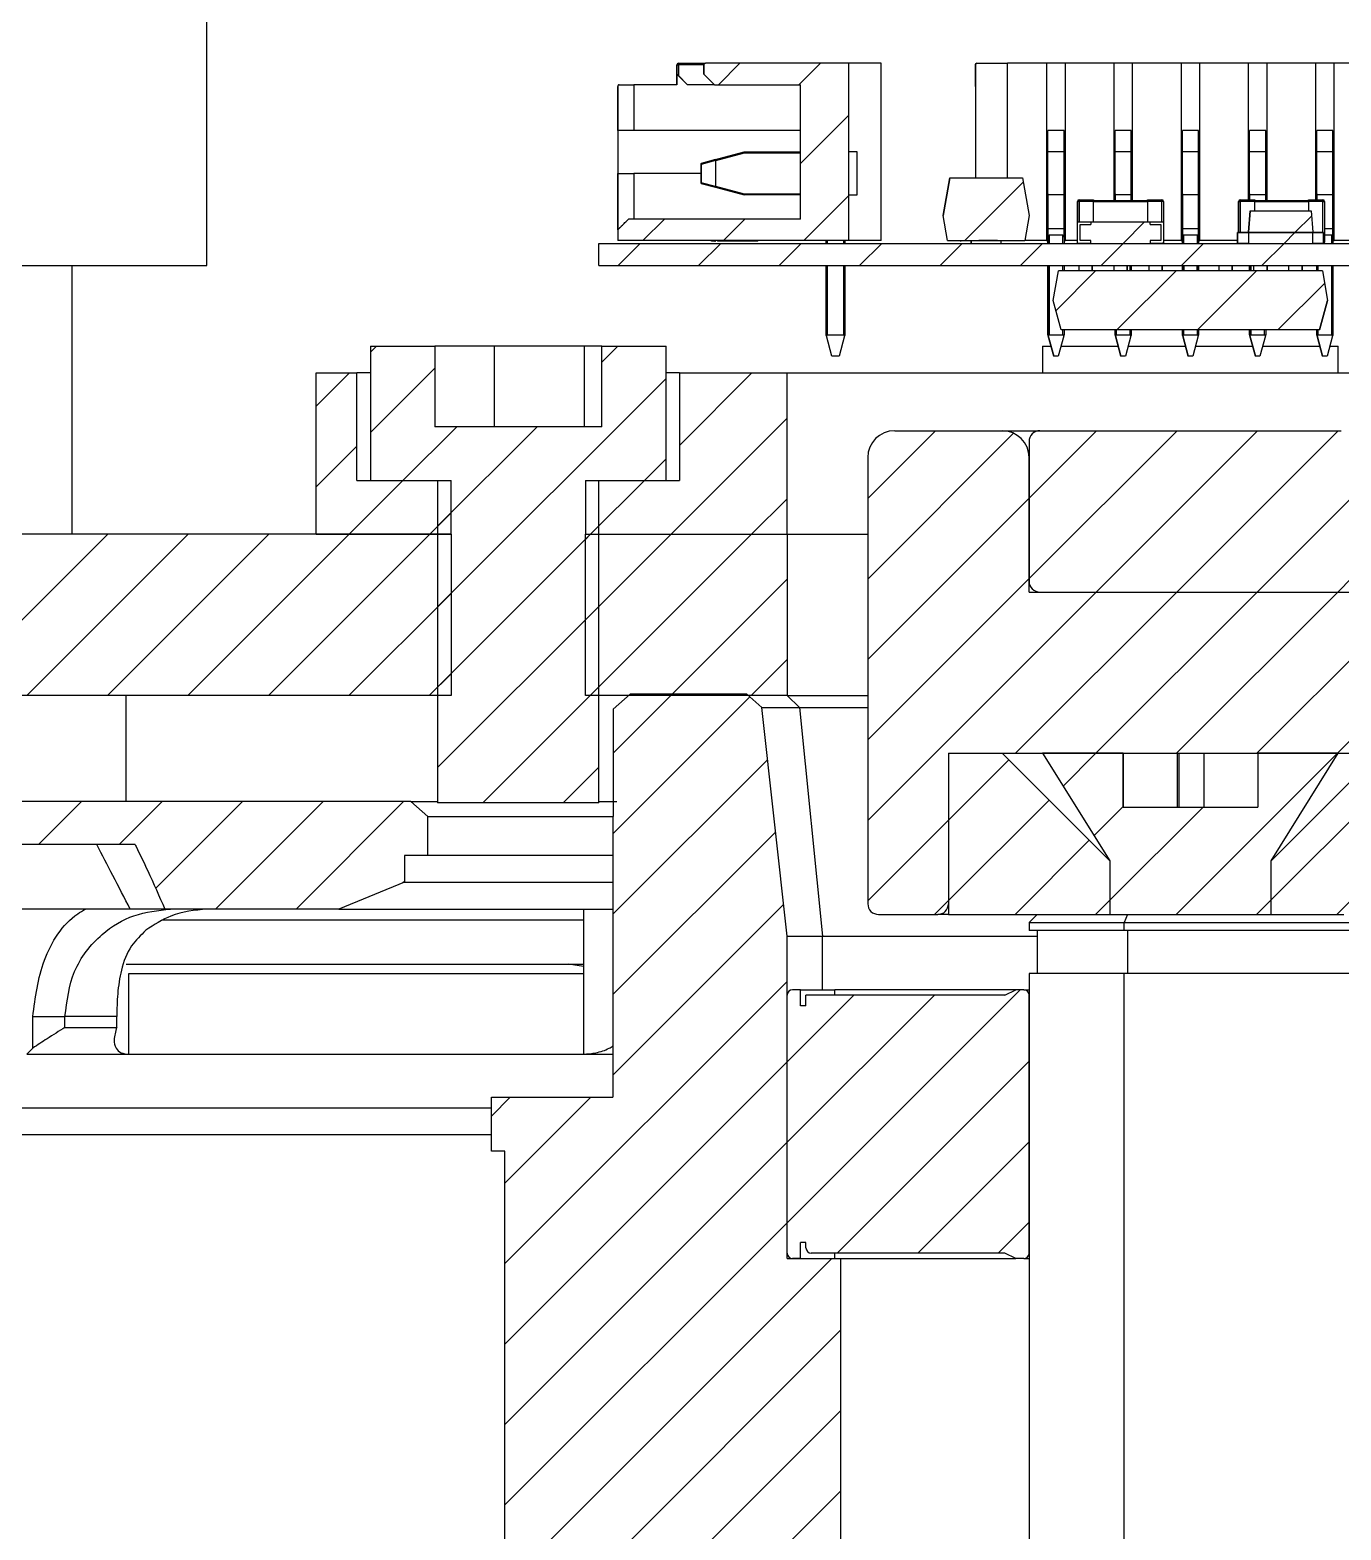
# Model space of a CAD drawing. Header units: millimetres. Extents: x 0 to 1189, y 0 to 841.
# Drawn here: x 407 to 480.1, y 611.1 to 694.8 of the extents above; entities that cross this region are included whole.
import ezdxf

# ---------------------------------------------------------------- set-up
doc = ezdxf.new("R2010")
doc.units = ezdxf.units.MM

# ---------------------------------------------------------------- blocks, each defined once
blk = doc.blocks.new('SW_HATCH_0')
at = {"color": 0, "linetype": 'Continuous', "lineweight": 18}
for p, q in [((-68.383, 537.784), (-69.583, 536.584)), ((-63.893, 537.784), (-65.093, 536.584)), ((-62.298, 534.89), (-64.998, 532.19)), ((-52.574, 531.142), (-55.832, 527.884)), ((-62.298, 530.399), (-64.812, 527.884)), ((-36.496, 529.26), (-37.407, 528.349)), ((-72.593, 529.084), (-73.793, 527.884)), ((-68.103, 529.084), (-69.303, 527.884)), ((-45.802, 528.934), (-47.002, 527.734)), ((-37.422, 528.334), (-38.022, 527.734)), ((-73.943, 527.734), (-75.177, 526.5)), ((-69.453, 527.734), (-70.687, 526.5)), ((-64.962, 527.734), (-66.197, 526.5)), ((-60.472, 527.734), (-61.707, 526.5)), ((-55.982, 527.734), (-57.217, 526.5)), ((-51.492, 527.734), (-52.727, 526.5)), ((-47.002, 527.734), (-48.236, 526.5)), ((-42.512, 527.734), (-43.746, 526.5)), ((-38.022, 527.734), (-39.256, 526.5)), ((-48.536, 526.2), (-50.747, 523.989)), ((-44.046, 526.2), (-47.346, 522.9)), ((-39.556, 526.2), (-42.856, 522.9)), ((-35.765, 525.501), (-38.366, 522.9)), ((-88.657, 522), (-88.997, 521.66)), ((-75.187, 522), (-76.089, 521.098)), ((-85.406, 520.761), (-88.997, 517.17)), ((-90.157, 520.5), (-92.02, 518.638)), ((-72.497, 520.199), (-85.247, 507.449)), ((-67.707, 520.5), (-71.747, 516.459)), ((-84.177, 517.5), (-87.177, 514.5)), ((-79.687, 517.5), (-85.247, 511.94)), ((-65.747, 517.969), (-72.217, 511.5)), ((-57.463, 517.273), (-61.247, 513.489)), ((-53.114, 517.133), (-61.247, 508.999)), ((-48.483, 517.273), (-52.247, 513.509)), ((-43.993, 517.273), (-52.247, 509.019)), ((-39.503, 517.273), (-48.503, 508.273)), ((-35.012, 517.273), (-44.012, 508.273)), ((-89.747, 516.42), (-92.02, 514.148)), ((-72.497, 515.709), (-73.707, 514.5)), ((-87.177, 514.5), (-90.177, 511.5)), ((-73.707, 514.5), (-76.707, 511.5)), ((-65.747, 513.479), (-67.727, 511.5)), ((-52.247, 513.509), (-61.247, 504.509)), ((-25.247, 513.568), (-39.542, 499.273)), ((-34.247, 513.548), (-39.522, 508.273)), ((-84.497, 512.69), (-85.687, 511.5)), ((-76.247, 511.959), (-85.247, 502.959)), ((-103.648, 511.5), (-112.648, 502.5)), ((-99.157, 511.5), (-108.157, 502.5)), ((-94.667, 511.5), (-103.667, 502.5)), ((-90.177, 511.5), (-99.177, 502.5)), ((-85.687, 511.5), (-94.687, 502.5)), ((-76.707, 511.5), (-76.997, 511.209)), ((-72.217, 511.5), (-76.997, 506.719)), ((-67.727, 511.5), (-76.727, 502.5)), ((-25.247, 509.078), (-35.052, 499.273)), ((-34.247, 509.058), (-35.032, 508.273)), ((-84.497, 508.199), (-90.197, 502.5)), ((-65.747, 508.989), (-72.236, 502.5)), ((-52.247, 509.019), (-61.247, 500.019)), ((-48.503, 508.273), (-61.247, 495.528)), ((-44.012, 508.273), (-53.012, 499.273)), ((-39.522, 508.273), (-48.522, 499.273)), ((-35.032, 508.273), (-44.032, 499.273)), ((-76.247, 507.469), (-85.247, 498.469)), ((-65.747, 504.499), (-67.746, 502.5)), ((-84.497, 503.709), (-85.707, 502.5)), ((-76.247, 502.979), (-82.727, 496.5)), ((-67.826, 502.42), (-75.462, 494.784)), ((-72.163, 502.573), (-75.458, 499.279)), ((-48.522, 499.273), (-50.353, 497.442)), ((-35.052, 499.273), (-44.052, 490.273)), ((-30.562, 499.273), (-38.747, 491.088)), ((-76.247, 498.489), (-78.236, 496.5)), ((-66.841, 498.915), (-75.462, 490.294)), ((-53.38, 498.906), (-56.747, 495.538)), ((-105.104, 496.573), (-107.504, 494.173)), ((-100.614, 496.573), (-103.014, 494.173)), ((-96.124, 496.573), (-100.974, 491.723)), ((-91.633, 496.573), (-97.633, 490.573)), ((-87.143, 496.573), (-93.143, 490.573)), ((-51.135, 496.661), (-56.747, 491.048)), ((-46.999, 496.306), (-48.626, 494.679)), ((-42.542, 496.273), (-47.747, 491.068)), ((-66.392, 494.874), (-75.462, 485.804)), ((-56.747, 495.538), (-61.247, 491.038)), ((-29.747, 495.598), (-35.072, 490.273)), ((-48.89, 494.416), (-53.032, 490.273)), ((-87.094, 492.132), (-87.194, 492.032)), ((-65.943, 490.833), (-75.462, 481.313)), ((-56.747, 491.048), (-57.522, 490.273)), ((-47.747, 491.068), (-48.542, 490.273)), ((-38.747, 491.088), (-39.562, 490.273)), ((-65.747, 486.538), (-81.497, 470.788)), ((-52.742, 486.073), (-65.747, 473.068)), ((-57.532, 485.773), (-65.747, 477.558)), ((-62.022, 485.773), (-65.747, 482.048)), ((-65.747, 482.048), (-81.497, 466.298)), ((-52.247, 482.078), (-62.952, 471.373)), ((-81.193, 480.073), (-82.247, 479.019)), ((-76.703, 480.073), (-81.497, 475.278)), ((-65.747, 477.558), (-81.497, 461.808)), ((-52.247, 477.588), (-58.462, 471.373)), ((-65.747, 473.068), (-81.497, 457.318)), ((-52.247, 473.098), (-53.972, 471.373)), ((-63.252, 471.073), (-81.497, 452.828)), ((-62.747, 467.088), (-81.497, 448.338)), ((-62.747, 462.598), (-81.497, 443.848)), ((-62.747, 458.107), (-81.497, 439.357))]:
    blk.add_line(p, q, dxfattribs=at)

msp = doc.modelspace()

# ---------------------------------------------------------------- linework, layer by layer
at = {"color": 7, "linetype": 'Continuous', "lineweight": 25}
for p, q in [((416.846, 681.667), (416.846, 696.667)), ((443.071, 692.861), (443.161, 692.861)), ((443.071, 692.351), (443.071, 692.861)), ((443.071, 692.861), (443.071, 692.861)), ((443.071, 692.861), (443.071, 691.751)), ((443.161, 692.861), (443.161, 692.951)), ((443.161, 692.951), (444.661, 692.951)), ((443.161, 692.951), (443.161, 692.951)), ((443.161, 692.861), (443.161, 692.261)), ((444.571, 692.861), (443.161, 692.861)), ((444.571, 692.351), (444.571, 692.861)), ((444.571, 692.861), (444.571, 692.861)), ((444.571, 692.861), (444.571, 692.351)), ((452.671, 692.951), (444.661, 692.951)), ((452.671, 683.051), (452.671, 692.951)), ((454.471, 692.951), (452.671, 692.951)), ((454.471, 683.051), (454.471, 692.951)), ((459.721, 692.861), (459.721, 686.561)), ((459.721, 692.861), (459.721, 692.861)), ((459.721, 691.661), (459.721, 692.861)), ((459.811, 692.951), (461.521, 692.951)), ((461.521, 686.561), (461.521, 692.951)), ((463.696, 692.951), (461.521, 692.951)), ((463.696, 692.951), (463.696, 683.051)), ((464.746, 692.951), (463.696, 692.951)), ((464.746, 683.051), (464.746, 692.951)), ((467.446, 692.951), (464.746, 692.951)), ((464.746, 683.051), (464.746, 692.951)), ((464.746, 692.951), (464.746, 692.951)), ((467.446, 692.951), (467.446, 685.301)), ((468.496, 692.951), (467.446, 692.951)), ((468.496, 685.301), (468.496, 692.951)), ((471.196, 692.951), (468.496, 692.951)), ((468.496, 685.301), (468.496, 692.951)), ((468.496, 692.951), (468.496, 692.951)), ((471.196, 692.951), (471.196, 683.051)), ((472.246, 692.951), (471.196, 692.951)), ((472.246, 683.051), (472.246, 692.951)), ((474.946, 692.951), (472.246, 692.951)), ((472.246, 683.051), (472.246, 692.951)), ((472.246, 692.951), (472.246, 692.951)), ((474.946, 692.951), (474.946, 685.331)), ((475.996, 692.951), (474.946, 692.951)), ((475.996, 685.301), (475.996, 692.951)), ((475.996, 685.301), (475.996, 692.951)), ((475.996, 692.951), (475.996, 692.951)), ((478.696, 692.951), (475.996, 692.951)), ((478.696, 692.951), (478.696, 685.331)), ((479.746, 692.951), (478.696, 692.951)), ((479.746, 683.051), (479.746, 692.951)), ((479.746, 683.051), (479.746, 692.951)), ((479.746, 692.951), (479.746, 692.951)), ((481.921, 692.951), (479.746, 692.951)), ((439.771, 689.201), (439.771, 691.661)), ((439.771, 691.661), (439.771, 683.651)), ((439.771, 691.661), (439.771, 691.661)), ((439.861, 691.751), (440.671, 691.751)), ((440.671, 691.751), (440.671, 689.201)), ((443.071, 691.751), (440.671, 691.751)), ((443.671, 691.751), (443.071, 692.351)), ((443.071, 692.351), (443.071, 692.351)), ((443.071, 691.751), (443.071, 692.351)), ((443.071, 691.751), (443.071, 691.751)), ((443.161, 692.261), (443.671, 691.751)), ((443.671, 691.751), (443.671, 691.751)), ((445.171, 691.751), (443.671, 691.751)), ((445.171, 691.751), (444.571, 692.351)), ((445.171, 691.751), (444.571, 692.351)), ((444.571, 692.351), (444.571, 692.351)), ((445.171, 691.751), (449.971, 691.751)), ((445.171, 691.751), (445.171, 691.751)), ((449.971, 684.251), (449.971, 691.751)), ((449.971, 689.201), (449.971, 691.751)), ((449.971, 691.751), (449.971, 691.751)), ((459.721, 691.661), (459.721, 686.561)), ((459.721, 691.661), (459.721, 691.661)), ((439.771, 689.201), (439.771, 686.801)), ((440.671, 689.201), (439.771, 689.201)), ((449.971, 689.201), (440.671, 689.201)), ((449.971, 688.001), (449.971, 689.201)), ((449.971, 689.201), (449.971, 689.201)), ((463.771, 689.201), (463.771, 689.201)), ((463.771, 688.001), (463.771, 689.201)), ((464.671, 689.201), (463.771, 689.201)), ((464.671, 688.001), (464.671, 689.201)), ((467.521, 689.201), (467.521, 689.201)), ((467.521, 688.001), (467.521, 689.201)), ((468.421, 689.201), (467.521, 689.201)), ((468.421, 688.001), (468.421, 689.201)), ((471.271, 689.201), (471.271, 689.201)), ((471.271, 688.001), (471.271, 689.201)), ((472.171, 689.201), (471.271, 689.201)), ((472.171, 688.001), (472.171, 689.201)), ((475.021, 689.201), (475.021, 689.201)), ((475.021, 688.001), (475.021, 689.201)), ((475.921, 689.201), (475.021, 689.201)), ((475.921, 688.001), (475.921, 689.201)), ((478.771, 689.201), (478.771, 689.201)), ((478.771, 688.001), (478.771, 689.201)), ((479.671, 689.201), (478.771, 689.201)), ((479.671, 688.001), (479.671, 689.201)), ((444.421, 687.358), (445.223, 687.573)), ((445.223, 687.573), (444.421, 687.358)), ((445.23, 687.517), (444.421, 687.3)), ((445.223, 687.573), (446.821, 688.001)), ((446.829, 687.941), (445.231, 687.513)), ((445.231, 687.513), (445.231, 686.089)), ((446.821, 688.001), (449.971, 688.001)), ((446.821, 688.001), (446.821, 688.001)), ((449.971, 687.941), (446.829, 687.941)), ((453.121, 688.001), (452.671, 688.001)), ((453.121, 685.601), (453.121, 688.001)), ((463.771, 685.601), (463.771, 688.001)), ((464.671, 688.001), (463.771, 688.001)), ((464.671, 685.601), (464.671, 688.001)), ((467.521, 685.601), (467.521, 688.001)), ((468.421, 688.001), (467.521, 688.001)), ((468.421, 685.601), (468.421, 688.001)), ((471.271, 685.601), (471.271, 688.001)), ((472.171, 688.001), (471.271, 688.001)), ((472.171, 685.601), (472.171, 688.001)), ((475.021, 685.601), (475.021, 688.001)), ((475.921, 688.001), (475.021, 688.001)), ((475.921, 685.601), (475.921, 688.001)), ((478.771, 685.601), (478.771, 688.001)), ((479.671, 688.001), (478.771, 688.001)), ((479.671, 685.601), (479.671, 688.001)), ((439.771, 683.651), (439.771, 686.801)), ((439.771, 686.801), (440.671, 686.801)), ((440.671, 686.801), (440.671, 684.251)), ((444.421, 686.801), (440.671, 686.801)), ((444.421, 687.358), (444.421, 687.358)), ((444.421, 686.302), (444.421, 687.3)), ((444.421, 687.3), (444.421, 686.302)), ((457.921, 684.455), (458.292, 686.561)), ((458.292, 686.561), (457.921, 684.455)), ((458.292, 686.561), (462.349, 686.561)), ((458.292, 686.561), (458.292, 686.561)), ((458.292, 686.561), (458.292, 686.561)), ((462.349, 686.561), (462.721, 684.455)), ((444.421, 686.302), (445.23, 686.085)), ((445.223, 686.029), (444.421, 686.244)), ((444.421, 686.244), (445.223, 686.029)), ((444.421, 686.244), (444.421, 686.244)), ((446.821, 685.601), (445.223, 686.029)), ((445.223, 686.029), (446.821, 685.601)), ((445.231, 686.089), (446.829, 685.661)), ((449.971, 685.601), (446.821, 685.601)), ((446.821, 685.601), (446.821, 685.601)), ((446.829, 685.661), (449.971, 685.661)), ((449.971, 684.251), (449.971, 685.601)), ((452.671, 685.601), (453.121, 685.601)), ((463.771, 685.661), (463.771, 682.901)), ((464.671, 685.601), (463.771, 685.601)), ((463.771, 683.711), (463.771, 685.601)), ((464.671, 683.711), (464.671, 685.601)), ((465.421, 684.101), (465.421, 685.241)), ((465.511, 685.241), (465.421, 685.241)), ((465.421, 685.241), (465.421, 685.241)), ((465.421, 685.241), (465.421, 684.101)), ((465.511, 685.241), (465.511, 685.331)), ((465.511, 685.331), (466.321, 685.331)), ((465.511, 685.331), (465.511, 685.331)), ((466.321, 685.241), (465.511, 685.241)), ((465.511, 685.241), (465.511, 684.101)), ((466.321, 685.331), (466.321, 685.241)), ((466.321, 685.301), (469.321, 685.301)), ((466.321, 685.242), (466.321, 685.301)), ((466.321, 685.301), (466.321, 685.301)), ((466.321, 684.101), (466.321, 685.241)), ((469.321, 685.211), (466.321, 685.211)), ((467.521, 685.661), (467.521, 685.301)), ((467.521, 685.301), (467.521, 685.601)), ((468.421, 685.601), (467.521, 685.601)), ((468.421, 685.301), (468.421, 685.601)), ((469.321, 685.331), (470.131, 685.331)), ((469.321, 685.241), (469.321, 685.331)), ((469.321, 685.331), (469.321, 685.301)), ((469.321, 685.331), (469.321, 685.331)), ((470.131, 685.241), (469.321, 685.241)), ((469.321, 685.241), (469.321, 684.101)), ((470.131, 685.331), (470.131, 685.241)), ((470.221, 685.241), (470.131, 685.241)), ((470.131, 684.101), (470.131, 685.241)), ((470.221, 685.241), (470.221, 682.961)), ((471.271, 685.661), (471.271, 682.901)), ((472.171, 685.601), (471.271, 685.601)), ((471.271, 683.711), (471.271, 685.601)), ((472.171, 683.711), (472.171, 685.601)), ((474.404, 685.241), (474.494, 685.241)), ((474.404, 683.504), (474.404, 685.241)), ((474.404, 685.241), (474.404, 683.504)), ((474.404, 685.241), (474.404, 685.241)), ((474.494, 685.241), (474.494, 685.331)), ((474.494, 685.331), (475.304, 685.331)), ((474.494, 685.331), (474.494, 685.331)), ((475.304, 685.241), (474.494, 685.241)), ((474.494, 685.241), (474.494, 683.504)), ((475.021, 685.661), (475.021, 685.331)), ((475.021, 685.331), (475.021, 685.601)), ((475.921, 685.601), (475.021, 685.601)), ((475.304, 685.331), (475.304, 685.241)), ((475.304, 685.301), (478.304, 685.301)), ((475.304, 685.241), (475.304, 685.301)), ((475.304, 685.301), (475.304, 685.301)), ((475.304, 684.716), (475.304, 685.241)), ((478.304, 685.211), (475.304, 685.211)), ((475.921, 685.301), (475.921, 685.601)), ((478.304, 685.331), (479.114, 685.331)), ((478.304, 685.241), (478.304, 685.331)), ((478.304, 685.331), (478.304, 685.301)), ((478.304, 685.331), (478.304, 685.331)), ((479.114, 685.241), (478.304, 685.241)), ((478.304, 685.241), (478.304, 684.716)), ((478.771, 685.661), (478.771, 685.331)), ((479.671, 685.601), (478.771, 685.601)), ((478.771, 685.331), (478.771, 685.601)), ((479.114, 685.331), (479.114, 685.241)), ((479.114, 685.241), (479.204, 685.241)), ((479.114, 683.507), (479.114, 685.241)), ((479.204, 685.241), (479.204, 682.961)), ((479.671, 683.711), (479.671, 685.601)), ((440.371, 684.251), (439.771, 683.651)), ((449.971, 684.251), (440.371, 684.251)), ((440.371, 684.251), (440.371, 684.251)), ((449.971, 684.251), (449.971, 684.251)), ((458.168, 683.051), (457.921, 684.455)), ((458.168, 683.051), (457.921, 684.455)), ((457.921, 684.455), (457.921, 684.455)), ((462.721, 684.455), (462.473, 683.051)), ((465.42, 682.901), (465.42, 684.101)), ((465.42, 684.101), (466.17, 684.101)), ((466.17, 684.101), (466.17, 683.951)), ((466.17, 684.101), (469.47, 684.101)), ((469.47, 683.951), (469.47, 684.101)), ((469.47, 684.101), (470.22, 684.101)), ((470.22, 684.101), (470.22, 682.901)), ((474.952, 683.516), (475.057, 684.716)), ((475.057, 684.716), (474.952, 683.516)), ((475.057, 684.716), (478.447, 684.716)), ((478.447, 684.716), (478.552, 683.516)), ((439.771, 683.651), (439.771, 683.051)), ((439.771, 683.651), (439.771, 683.651)), ((439.771, 683.651), (439.771, 683.051)), ((463.771, 683.255), (463.771, 683.711)), ((464.671, 683.711), (463.771, 683.711)), ((463.771, 682.901), (463.771, 683.255)), ((464.611, 683.351), (463.831, 683.351)), ((463.831, 683.351), (463.831, 682.901)), ((464.611, 682.901), (464.611, 683.351)), ((464.671, 683.255), (464.671, 683.711)), ((464.671, 683.255), (464.671, 682.901)), ((465.57, 683.951), (466.17, 683.951)), ((465.57, 683.051), (465.57, 683.951)), ((469.47, 683.951), (470.07, 683.951)), ((470.07, 683.951), (470.07, 683.051)), ((471.271, 683.255), (471.271, 683.711)), ((472.171, 683.711), (471.271, 683.711)), ((471.271, 682.901), (471.271, 683.255)), ((472.111, 683.351), (471.331, 683.351)), ((471.331, 683.351), (471.331, 682.901)), ((472.111, 682.901), (472.111, 683.351)), ((472.171, 683.255), (472.171, 683.711)), ((472.171, 683.255), (472.171, 682.901)), ((474.352, 683.501), (474.352, 682.901)), ((474.352, 683.501), (479.152, 683.501)), ((474.355, 682.898), (474.355, 683.504)), ((474.955, 683.504), (474.355, 683.504)), ((474.355, 683.504), (474.355, 683.501)), ((474.952, 683.516), (478.552, 683.516)), ((474.952, 683.516), (474.952, 683.516)), ((474.955, 683.504), (474.955, 682.898)), ((475.304, 683.501), (475.304, 683.516)), ((478.211, 683.507), (478.211, 683.504)), ((478.211, 683.507), (479.149, 683.507)), ((478.211, 683.504), (479.149, 683.504)), ((478.304, 683.516), (478.304, 683.507)), ((478.304, 683.504), (478.304, 683.501)), ((478.549, 682.898), (478.549, 683.504)), ((479.149, 683.504), (478.549, 683.504)), ((478.549, 683.504), (478.549, 683.501)), ((479.149, 683.504), (479.149, 683.507)), ((479.149, 683.504), (479.149, 682.898)), ((479.152, 682.901), (479.152, 683.501)), ((479.671, 683.711), (479.204, 683.711)), ((479.611, 683.351), (479.204, 683.351)), ((479.611, 682.901), (479.611, 683.351)), ((479.671, 683.255), (479.671, 683.711)), ((479.671, 683.255), (479.671, 682.901)), ((438.721, 681.667), (438.721, 682.901)), ((438.721, 682.901), (504.721, 682.901)), ((452.671, 683.051), (439.771, 683.051)), ((439.771, 683.051), (439.771, 683.051)), ((445, 683.044), (445, 683.029)), ((445.004, 683.029), (445.004, 683.044)), ((445.175, 683.029), (445.175, 683.044)), ((445.182, 683.044), (445.227, 683.044)), ((445.182, 683.029), (445.227, 683.029)), ((445.227, 683.029), (445.227, 683.044)), ((445.346, 683.044), (445.346, 683.029)), ((446.471, 683.044), (445.346, 683.044)), ((446.471, 683.029), (445.346, 683.029)), ((446.471, 683.029), (446.471, 683.044)), ((447.596, 683.044), (446.471, 683.044)), ((447.596, 683.029), (446.471, 683.029)), ((447.596, 683.029), (447.596, 683.044)), ((451.396, 682.901), (451.396, 683.051)), ((451.396, 683.051), (451.396, 682.901)), ((451.456, 683.051), (451.456, 682.901)), ((452.386, 682.901), (452.386, 683.051)), ((452.446, 683.051), (452.446, 682.901)), ((454.471, 683.051), (452.671, 683.051)), ((458.168, 683.051), (462.473, 683.051)), ((458.168, 683.051), (458.168, 683.051)), ((458.664, 683.051), (458.664, 683.033)), ((458.668, 683.051), (458.668, 683.033)), ((458.875, 683.033), (458.875, 683.051)), ((458.883, 683.033), (458.936, 683.033)), ((458.936, 683.051), (458.936, 683.033)), ((459.08, 683.051), (459.08, 683.033)), ((459.911, 683.033), (459.08, 683.033)), ((459.496, 682.901), (459.496, 683.033)), ((459.911, 683.033), (459.911, 683.051)), ((460.949, 683.051), (459.911, 683.051)), ((460.949, 683.033), (459.911, 683.033)), ((460.949, 683.051), (460.949, 683.033)), ((461.78, 683.033), (460.949, 683.033)), ((461.78, 683.033), (461.78, 683.051)), ((463.696, 683.051), (462.473, 683.051)), ((463.696, 683.051), (463.771, 683.051)), ((464.671, 683.051), (464.746, 683.051)), ((465.42, 683.051), (464.746, 683.051)), ((464.746, 683.051), (464.746, 683.051)), ((466.17, 682.901), (465.42, 682.901)), ((466.17, 683.051), (465.57, 683.051)), ((466.17, 682.901), (466.17, 683.051)), ((466.17, 682.901), (469.47, 682.901)), ((469.47, 683.051), (469.47, 682.901)), ((470.07, 683.051), (469.47, 683.051)), ((470.22, 682.901), (469.47, 682.901)), ((470.22, 682.954), (470.221, 682.961)), ((470.22, 682.961), (470.221, 682.961)), ((471.196, 683.051), (470.221, 683.051)), ((471.196, 683.051), (471.271, 683.051)), ((472.171, 683.051), (472.246, 683.051)), ((474.352, 683.051), (472.246, 683.051)), ((472.246, 683.051), (472.246, 683.051)), ((474.352, 682.901), (479.152, 682.901)), ((474.955, 682.898), (474.355, 682.898)), ((479.149, 682.898), (478.549, 682.898)), ((479.204, 682.961), (479.152, 682.961)), ((479.671, 683.051), (479.746, 683.051)), ((479.746, 683.051), (479.746, 683.051)), ((481.921, 683.051), (479.746, 683.051)), ((398.846, 681.667), (416.846, 681.667)), ((409.346, 666.667), (409.346, 681.667)), ((438.721, 681.667), (504.721, 681.667)), ((451.396, 677.801), (451.396, 681.667)), ((451.396, 681.667), (451.396, 677.801)), ((451.456, 681.667), (451.456, 677.801)), ((452.386, 677.801), (452.386, 681.667)), ((452.446, 681.667), (452.446, 677.801)), ((463.771, 677.801), (463.771, 681.667)), ((463.771, 681.667), (463.771, 677.801)), ((463.831, 681.667), (463.831, 677.801)), ((464.611, 681.367), (464.611, 681.667)), ((464.671, 681.667), (464.671, 681.367)), ((466.246, 681.367), (466.246, 681.667)), ((468.196, 681.367), (468.196, 681.667)), ((468.361, 681.367), (468.361, 681.667)), ((468.421, 681.667), (468.421, 681.367)), ((470.146, 681.367), (470.146, 681.667)), ((471.271, 681.367), (471.271, 681.667)), ((471.271, 681.667), (471.271, 681.367)), ((471.331, 681.667), (471.331, 681.367)), ((472.096, 681.367), (472.096, 681.667)), ((472.111, 681.367), (472.111, 681.667)), ((472.171, 681.667), (472.171, 681.367)), ((474.046, 681.367), (474.046, 681.667)), ((475.021, 681.367), (475.021, 681.667)), ((475.021, 681.667), (475.021, 681.367)), ((475.081, 681.667), (475.081, 681.367)), ((475.996, 681.367), (475.996, 681.667)), ((477.946, 681.367), (477.946, 681.667)), ((478.771, 681.367), (478.771, 681.667)), ((478.771, 681.667), (478.771, 681.367)), ((478.831, 681.667), (478.831, 681.367)), ((479.611, 677.801), (479.611, 681.667)), ((479.671, 681.667), (479.671, 677.801)), ((464.071, 679.717), (464.362, 681.367)), ((479.08, 681.367), (464.362, 681.367)), ((479.08, 681.367), (479.371, 679.717)), ((479.08, 681.367), (479.371, 679.717)), ((479.08, 681.367), (479.08, 681.367)), ((464.513, 678.067), (464.071, 679.717)), ((479.371, 679.717), (478.929, 678.067)), ((478.929, 678.067), (479.371, 679.717)), ((479.371, 679.717), (479.371, 679.717)), ((451.396, 677.801), (451.396, 677.801)), ((451.717, 676.601), (451.413, 677.736)), ((451.717, 676.601), (451.413, 677.736)), ((451.456, 677.801), (452.386, 677.801)), ((452.428, 677.736), (452.124, 676.601)), ((463.771, 677.801), (463.771, 677.801)), ((463.788, 677.736), (464.092, 676.601)), ((464.092, 676.601), (463.788, 677.736)), ((463.831, 677.801), (464.611, 677.801)), ((464.653, 677.736), (464.349, 676.601)), ((478.929, 678.067), (464.513, 678.067)), ((464.611, 677.801), (464.611, 678.067)), ((464.671, 678.067), (464.671, 677.801)), ((467.521, 677.801), (467.521, 678.067)), ((467.521, 678.067), (467.521, 677.801)), ((467.521, 677.801), (467.521, 677.801)), ((467.538, 677.736), (467.842, 676.601)), ((467.842, 676.601), (467.538, 677.736)), ((467.581, 678.067), (467.581, 677.801)), ((467.581, 677.801), (468.361, 677.801)), ((468.403, 677.736), (468.099, 676.601)), ((468.361, 677.801), (468.361, 678.067)), ((468.421, 678.067), (468.421, 677.801)), ((471.271, 677.801), (471.271, 678.067)), ((471.271, 678.067), (471.271, 677.801)), ((471.271, 677.801), (471.271, 677.801)), ((471.288, 677.736), (471.592, 676.601)), ((471.592, 676.601), (471.288, 677.736)), ((471.331, 678.067), (471.331, 677.801)), ((471.331, 677.801), (472.111, 677.801)), ((472.153, 677.736), (471.849, 676.601)), ((472.111, 677.801), (472.111, 678.067)), ((472.171, 678.067), (472.171, 677.801)), ((475.021, 677.801), (475.021, 678.067)), ((475.021, 678.067), (475.021, 677.801)), ((475.021, 677.801), (475.021, 677.801)), ((475.038, 677.736), (475.342, 676.601)), ((475.342, 676.601), (475.038, 677.736)), ((475.081, 678.067), (475.081, 677.801)), ((475.081, 677.801), (475.861, 677.801)), ((475.903, 677.736), (475.599, 676.601)), ((475.861, 677.801), (475.861, 678.067)), ((475.921, 678.067), (475.921, 677.801)), ((478.771, 677.801), (478.771, 678.067)), ((478.771, 678.067), (478.771, 677.801)), ((478.771, 677.801), (478.771, 677.801)), ((478.788, 677.736), (479.092, 676.601)), ((479.092, 676.601), (478.788, 677.736)), ((478.831, 678.067), (478.831, 677.801)), ((478.831, 677.801), (479.611, 677.801)), ((478.929, 678.067), (478.929, 678.067)), ((479.653, 677.736), (479.349, 676.601)), ((425.971, 677.167), (425.971, 669.667)), ((425.971, 677.167), (429.562, 677.167)), ((429.562, 677.167), (429.562, 672.667)), ((432.876, 677.167), (429.562, 677.167)), ((432.876, 677.167), (432.876, 672.667)), ((437.895, 677.167), (432.876, 677.167)), ((437.895, 677.167), (437.895, 672.667)), ((438.879, 677.167), (437.895, 677.167)), ((438.879, 677.167), (442.471, 677.167)), ((438.879, 672.667), (438.879, 677.167)), ((442.471, 669.667), (442.471, 677.167)), ((452.124, 676.601), (451.717, 676.601)), ((451.717, 676.601), (451.717, 676.601)), ((463.471, 677.167), (463.471, 675.667)), ((463.471, 677.167), (463.941, 677.167)), ((464.349, 676.601), (464.092, 676.601)), ((464.501, 677.167), (467.691, 677.167)), ((468.099, 676.601), (467.842, 676.601)), ((468.251, 677.167), (471.441, 677.167)), ((471.849, 676.601), (471.592, 676.601)), ((472.001, 677.167), (475.191, 677.167)), ((475.599, 676.601), (475.342, 676.601)), ((475.751, 677.167), (478.941, 677.167)), ((479.349, 676.601), (479.092, 676.601)), ((479.501, 677.167), (479.971, 677.167)), ((479.971, 675.667), (479.971, 677.167)), ((422.949, 666.667), (422.949, 675.667)), ((422.949, 675.667), (425.221, 675.667)), ((425.221, 669.667), (425.221, 675.667)), ((425.971, 675.667), (425.221, 675.667)), ((443.221, 675.667), (442.471, 675.667)), ((443.221, 675.667), (443.221, 669.667)), ((443.221, 675.667), (449.221, 675.667)), ((449.221, 666.667), (449.221, 675.667)), ((449.221, 675.667), (494.221, 675.667)), ((438.879, 672.667), (429.562, 672.667)), ((455.221, 672.44), (461.221, 672.44)), ((461.221, 672.44), (463.321, 672.44)), ((463.321, 672.44), (480.121, 672.44)), ((462.721, 671.84), (462.721, 664.04)), ((453.721, 670.94), (453.721, 646.04)), ((462.721, 663.44), (462.721, 670.94)), ((425.221, 669.667), (430.471, 669.667)), ((425.971, 669.667), (429.721, 669.667)), ((429.721, 669.667), (429.721, 651.667)), ((430.471, 666.667), (430.471, 669.667)), ((437.971, 669.667), (437.971, 666.667)), ((437.971, 669.667), (443.221, 669.667)), ((438.721, 669.667), (442.471, 669.667)), ((438.721, 651.667), (438.721, 669.667)), ((430.471, 666.667), (382.471, 666.667)), ((422.949, 666.667), (430.471, 666.667)), ((430.471, 666.667), (430.471, 657.667)), ((437.971, 666.667), (449.221, 666.667)), ((437.971, 657.667), (437.971, 666.667)), ((449.221, 666.667), (453.721, 666.667)), ((449.221, 666.667), (449.221, 657.667)), ((462.721, 663.44), (480.721, 663.44)), ((463.321, 663.44), (480.121, 663.44)), ((430.471, 657.667), (382.471, 657.667)), ((412.346, 651.74), (412.346, 657.667)), ((449.221, 657.667), (437.971, 657.667)), ((440.461, 657.74), (439.511, 656.902)), ((446.971, 657.74), (440.461, 657.74)), ((447.803, 656.995), (446.971, 657.74)), ((449.221, 657.667), (453.721, 657.667)), ((449.227, 657.667), (449.912, 656.995)), ((439.511, 656.902), (439.511, 650.906)), ((449.221, 644.24), (447.803, 656.995)), ((447.803, 656.995), (449.912, 656.995)), ((449.912, 656.995), (453.721, 656.995)), ((449.912, 656.995), (451.204, 644.24)), ((458.221, 654.44), (485.221, 654.44)), ((458.221, 654.44), (458.221, 646.04)), ((458.221, 654.44), (458.221, 645.44)), ((458.221, 654.44), (461.221, 654.44)), ((461.221, 654.44), (467.221, 648.44)), ((463.471, 654.44), (467.221, 648.44)), ((467.969, 654.44), (463.471, 654.44)), ((467.969, 651.44), (467.969, 654.44)), ((467.995, 651.44), (467.995, 654.44)), ((470.993, 651.44), (470.993, 654.44)), ((471.083, 651.44), (471.083, 654.44)), ((472.493, 651.44), (472.493, 654.44)), ((475.472, 654.44), (475.472, 651.44)), ((479.971, 654.44), (475.472, 654.44)), ((476.221, 648.44), (479.971, 654.44)), ((476.221, 648.44), (482.221, 654.44)), ((428.232, 651.74), (405.059, 651.74)), ((429.186, 650.902), (428.232, 651.74)), ((428.232, 651.74), (429.721, 651.74)), ((438.721, 651.667), (429.721, 651.667)), ((438.721, 651.74), (439.715, 651.74)), ((467.969, 651.44), (475.472, 651.44)), ((429.186, 648.74), (429.186, 650.902)), ((429.186, 650.902), (439.506, 650.902)), ((439.511, 650.906), (439.506, 650.902)), ((439.506, 650.902), (439.506, 635.24)), ((412.846, 649.34), (404.221, 649.34)), ((429.186, 648.74), (427.874, 648.74)), ((427.874, 648.74), (427.874, 647.24)), ((439.506, 648.74), (429.186, 648.74)), ((467.221, 648.44), (467.221, 645.44)), ((476.221, 645.44), (476.221, 648.44)), ((427.874, 647.24), (424.22, 645.74)), ((427.874, 647.24), (439.506, 647.24)), ((412.58, 645.74), (398.393, 645.74)), ((424.22, 645.74), (414.51, 645.74)), ((424.22, 645.74), (439.506, 645.74)), ((437.868, 645.74), (437.868, 645.14)), ((414.335, 645.14), (437.868, 645.14)), ((437.868, 645.14), (437.868, 642.14)), ((454.321, 645.44), (457.621, 645.44)), ((458.221, 645.44), (457.621, 645.44)), ((458.221, 645.44), (463.171, 645.44)), ((463.171, 645.44), (462.721, 644.99)), ((462.721, 644.99), (462.721, 644.54)), ((462.721, 644.99), (468.026, 644.99)), ((463.171, 645.44), (468.211, 645.44)), ((468.211, 645.44), (468.026, 644.99)), ((468.026, 644.54), (468.026, 644.99)), ((468.026, 644.99), (480.721, 644.99)), ((468.211, 645.44), (480.271, 645.44)), ((449.221, 626.24), (449.221, 644.24)), ((449.221, 644.24), (451.204, 644.24)), ((451.204, 644.24), (463.171, 644.24)), ((451.204, 641.24), (451.204, 644.24)), ((468.026, 644.54), (462.721, 644.54)), ((463.171, 644.54), (463.171, 642.14)), ((480.721, 644.54), (468.026, 644.54)), ((468.211, 644.54), (468.211, 642.14)), ((412.346, 642.667), (437.868, 642.667)), ((437.868, 642.546), (437.03, 642.667)), ((412.498, 637.64), (412.498, 642.14)), ((412.498, 642.14), (437.868, 642.14)), ((437.868, 642.14), (437.868, 637.64)), ((462.721, 642.14), (462.721, 563.54)), ((468.026, 642.14), (462.721, 642.14)), ((468.026, 563.54), (468.026, 642.14)), ((480.721, 642.14), (468.026, 642.14)), ((449.221, 626.54), (449.221, 640.94)), ((449.971, 641.24), (449.521, 641.24)), ((449.971, 640.34), (449.971, 641.24)), ((449.971, 641.24), (451.888, 641.24)), ((450.271, 640.34), (450.271, 640.94)), ((461.371, 640.94), (450.271, 640.94)), ((461.971, 641.24), (451.888, 641.24)), ((451.888, 640.94), (451.888, 641.24)), ((461.371, 640.94), (461.971, 641.24)), ((462.421, 641.24), (461.971, 641.24)), ((462.421, 641.24), (462.721, 641.24)), ((462.721, 626.54), (462.721, 640.94)), ((407.14, 637.987), (407.14, 639.74)), ((407.14, 639.74), (408.936, 639.74)), ((411.825, 639.74), (408.936, 639.74)), ((408.936, 639.14), (408.936, 639.74)), ((411.825, 639.14), (411.825, 639.74)), ((450.271, 640.34), (449.971, 640.34)), ((408.936, 639.14), (411.825, 639.14)), ((406.816, 637.64), (412.498, 637.64)), ((412.498, 637.64), (437.868, 637.64)), ((437.868, 637.64), (439.506, 637.64)), ((432.721, 634.64), (399.598, 634.64)), ((432.721, 632.24), (432.721, 635.24)), ((432.721, 635.24), (439.506, 635.24)), ((432.721, 633.14), (399.598, 633.14)), ((433.471, 632.24), (432.721, 632.24)), ((433.471, 573.74), (433.471, 632.24)), ((449.971, 626.24), (449.971, 627.14)), ((450.271, 627.14), (449.971, 627.14)), ((450.271, 626.84), (450.271, 627.14)), ((461.371, 626.54), (450.571, 626.54)), ((451.888, 626.24), (451.888, 626.54)), ((461.971, 626.24), (461.371, 626.54)), ((449.221, 626.24), (452.221, 626.24)), ((449.971, 626.24), (449.521, 626.24)), ((452.221, 605.24), (452.221, 626.24)), ((452.221, 626.24), (461.971, 626.24)), ((462.421, 626.24), (461.971, 626.24)), ((462.421, 626.24), (462.721, 626.24))]:
    msp.add_line(p, q, dxfattribs=at)
at = {"color": 7, "linetype": 'Continuous', "lineweight": 25, "flags": 128}
for points in [[(459.496, 683.033), (459.496, 683.002), (459.496, 682.947), (459.496, 682.913), (459.496, 682.901)], [(461.146, 683.033), (461.146, 683.002), (461.146, 682.947), (461.146, 682.913), (461.146, 682.901)], [(465.496, 681.667), (465.496, 681.654), (465.496, 681.615), (465.496, 681.551), (465.496, 681.464), (465.496, 681.367)], [(466.246, 681.667), (466.246, 681.654), (466.246, 681.615), (466.246, 681.551), (466.246, 681.464), (466.246, 681.367)], [(467.446, 681.667), (467.446, 681.654), (467.446, 681.615), (467.446, 681.551), (467.446, 681.464), (467.446, 681.367)], [(468.196, 681.667), (468.196, 681.654), (468.196, 681.615), (468.196, 681.551), (468.196, 681.464), (468.196, 681.367)], [(469.396, 681.667), (469.396, 681.654), (469.396, 681.615), (469.396, 681.551), (469.396, 681.464), (469.396, 681.367)], [(470.146, 681.667), (470.146, 681.654), (470.146, 681.615), (470.146, 681.551), (470.146, 681.464), (470.146, 681.367)], [(471.346, 681.667), (471.346, 681.654), (471.346, 681.615), (471.346, 681.551), (471.346, 681.464), (471.346, 681.367)], [(472.096, 681.667), (472.096, 681.654), (472.096, 681.615), (472.096, 681.551), (472.096, 681.464), (472.096, 681.367)], [(473.296, 681.667), (473.296, 681.654), (473.296, 681.615), (473.296, 681.551), (473.296, 681.464), (473.296, 681.367)], [(474.046, 681.667), (474.046, 681.654), (474.046, 681.615), (474.046, 681.551), (474.046, 681.464), (474.046, 681.367)], [(475.246, 681.667), (475.246, 681.654), (475.246, 681.615), (475.246, 681.551), (475.246, 681.464), (475.246, 681.367)], [(475.996, 681.667), (475.996, 681.654), (475.996, 681.615), (475.996, 681.551), (475.996, 681.464), (475.996, 681.367)], [(477.196, 681.667), (477.196, 681.654), (477.196, 681.615), (477.196, 681.551), (477.196, 681.464), (477.196, 681.367)], [(477.946, 681.667), (477.946, 681.654), (477.946, 681.615), (477.946, 681.551), (477.946, 681.464), (477.946, 681.367)], [(406.816, 637.64), (406.998, 637.834), (407.14, 637.987)]]:
    msp.add_lwpolyline(points, dxfattribs=at)
at = {"color": 7, "linetype": 'Continuous', "lineweight": 25}
for centre, radius, start, end in [((443.161, 692.861), 0.09, 90, 180), ((443.161, 692.861), 0.09, 90, 180), ((444.661, 692.861), 0.09, 90, 180), ((459.811, 692.861), 0.09, 90, 180), ((439.861, 691.661), 0.09, 90, 180), ((465.511, 685.241), 0.09, 90, 180), ((465.511, 685.241), 0.09, 90, 180), ((470.131, 685.241), 0.09, 0, 90), ((474.494, 685.241), 0.09, 90, 180), ((474.494, 685.241), 0.09, 90, 180), ((479.114, 685.241), 0.09, 0, 90), ((479.114, 682.961), 0.09, 318.18969, 0), ((455.221, 670.94), 1.5, 90, 180), ((461.221, 670.94), 1.5, 0, 90), ((463.321, 671.84), 0.6, 90, 180), ((463.321, 664.04), 0.6, 180, 270), ((454.321, 646.04), 0.6, 180, 270), ((457.621, 646.04), 0.6, 270, 0), ((449.521, 640.94), 0.3, 90, 180), ((462.421, 640.94), 0.3, 0, 90), ((449.521, 626.54), 0.3, 180, 270), ((450.571, 626.84), 0.3, 180, 270), ((462.421, 626.54), 0.3, 270, 0)]:
    msp.add_arc(centre, radius, start, end, dxfattribs=at)
for points, knots in [([(444.571, 692.861), (444.571, 692.87), (444.573, 692.888), (444.585, 692.912), (444.605, 692.934), (444.631, 692.948), (444.651, 692.95), (444.661, 692.951)], [0, 0, 0, 0, 0.146754, 0.316126, 0.510248, 0.757793, 1, 1, 1, 1]), ([(459.721, 692.861), (459.721, 692.87), (459.723, 692.888), (459.735, 692.912), (459.755, 692.934), (459.781, 692.948), (459.801, 692.95), (459.811, 692.951)], [0, 0, 0, 0, 0.146754, 0.316126, 0.510248, 0.757793, 1, 1, 1, 1]), ([(439.861, 691.751), (439.848, 691.75), (439.823, 691.747), (439.795, 691.726), (439.779, 691.701), (439.772, 691.681), (439.771, 691.668), (439.771, 691.661)], [0, 0, 0, 0, 0.3101202, 0.6161208, 0.7588957, 0.8860224, 1, 1, 1, 1]), ([(443.161, 692.261), (443.148, 692.274), (443.123, 692.299), (443.095, 692.327), (443.079, 692.343), (443.072, 692.35), (443.071, 692.351), (443.071, 692.351)], [0, 0, 0, 0, 0.31012, 0.616121, 0.758896, 0.886022, 1, 1, 1, 1]), ([(445.23, 687.517), (445.228, 687.525), (445.224, 687.541), (445.221, 687.56), (445.221, 687.571), (445.222, 687.572), (445.223, 687.573)], [0, 0, 0, 0, 0.270113, 0.560973, 0.788136, 1, 1, 1, 1]), ([(445.231, 687.513), (445.231, 687.514), (445.231, 687.515), (445.23, 687.516), (445.23, 687.517)], [0, 0, 0, 0, 0.5640816, 1, 1, 1, 1]), ([(446.829, 687.941), (446.827, 687.95), (446.825, 687.967), (446.822, 687.987), (446.821, 687.999), (446.821, 688.001), (446.821, 688.001)], [0, 0, 0, 0, 0.271315, 0.563805, 0.790595, 1, 1, 1, 1]), ([(444.421, 687.3), (444.421, 687.308), (444.421, 687.326), (444.421, 687.345), (444.421, 687.356), (444.421, 687.357), (444.421, 687.358)], [0, 0, 0, 0, 0.273222, 0.5613939, 0.7866392, 1, 1, 1, 1]), ([(444.421, 687.358), (444.421, 687.357), (444.421, 687.355), (444.421, 687.34), (444.421, 687.32), (444.421, 687.307), (444.421, 687.3)], [0, 0, 0, 0, 0.273222, 0.5613939, 0.7866392, 1, 1, 1, 1]), ([(444.421, 686.244), (444.421, 686.245), (444.421, 686.247), (444.421, 686.263), (444.421, 686.282), (444.421, 686.296), (444.421, 686.302)], [0, 0, 0, 0, 0.273222, 0.561394, 0.786639, 1, 1, 1, 1]), ([(444.421, 686.302), (444.421, 686.294), (444.421, 686.277), (444.421, 686.257), (444.421, 686.246), (444.421, 686.245), (444.421, 686.244)], [0, 0, 0, 0, 0.273222, 0.561394, 0.786639, 1, 1, 1, 1]), ([(445.223, 686.029), (445.222, 686.03), (445.221, 686.033), (445.222, 686.048), (445.225, 686.067), (445.229, 686.079), (445.23, 686.085)], [0, 0, 0, 0, 0.27204, 0.56347, 0.78971, 1, 1, 1, 1]), ([(445.23, 686.085), (445.23, 686.086), (445.231, 686.087), (445.231, 686.089), (445.231, 686.089)], [0, 0, 0, 0, 0.555442, 1, 1, 1, 1]), ([(446.821, 685.601), (446.821, 685.602), (446.821, 685.604), (446.823, 685.621), (446.826, 685.641), (446.828, 685.655), (446.829, 685.661)], [0, 0, 0, 0, 0.269206, 0.561055, 0.78888, 1, 1, 1, 1]), ([(439.771, 683.651), (439.775, 683.656), (439.786, 683.666), (439.867, 683.748), (439.999, 683.879), (440.173, 684.054), (440.305, 684.186), (440.371, 684.251)], [0, 0, 0, 0, 0.146754, 0.316126, 0.510248, 0.757793, 1, 1, 1, 1]), ([(463.771, 683.255), (463.773, 683.279), (463.776, 683.308), (463.797, 683.335), (463.808, 683.344), (463.819, 683.35), (463.827, 683.351), (463.831, 683.351)], [0, 0, 0, 0, 0.59248, 0.719406, 0.828049, 0.919899, 1, 1, 1, 1]), ([(464.611, 683.351), (464.614, 683.351), (464.622, 683.35), (464.634, 683.344), (464.644, 683.335), (464.665, 683.308), (464.668, 683.279), (464.671, 683.255)], [0, 0, 0, 0, 0.080101, 0.171951, 0.280594, 0.40752, 1, 1, 1, 1]), ([(471.271, 683.255), (471.273, 683.279), (471.276, 683.308), (471.297, 683.335), (471.308, 683.344), (471.319, 683.35), (471.327, 683.351), (471.331, 683.351)], [0, 0, 0, 0, 0.59248, 0.719406, 0.828049, 0.919899, 1, 1, 1, 1]), ([(472.111, 683.351), (472.114, 683.351), (472.122, 683.35), (472.134, 683.344), (472.144, 683.335), (472.165, 683.308), (472.168, 683.279), (472.171, 683.255)], [0, 0, 0, 0, 0.080101, 0.171951, 0.280594, 0.40752, 1, 1, 1, 1]), ([(479.611, 683.351), (479.614, 683.351), (479.622, 683.35), (479.634, 683.344), (479.644, 683.335), (479.665, 683.308), (479.668, 683.279), (479.671, 683.255)], [0, 0, 0, 0, 0.080101, 0.171951, 0.280594, 0.40752, 1, 1, 1, 1]), ([(445.175, 683.044), (445.175, 683.044), (445.174, 683.044), (445.169, 683.044), (445.159, 683.044), (445.141, 683.044), (445.118, 683.044), (445.09, 683.044), (445.062, 683.044), (445.038, 683.044), (445.021, 683.044), (445.01, 683.044), (445.004, 683.044), (445.004, 683.044), (445.004, 683.044)], [0, 0, 0, 0, 0.014895, 0.081548, 0.161143, 0.255274, 0.36306, 0.47945, 0.59584, 0.703626, 0.797757, 0.877352, 0.944005, 1, 1, 1, 1]), ([(445.175, 683.029), (445.175, 683.029), (445.174, 683.029), (445.169, 683.029), (445.159, 683.029), (445.141, 683.029), (445.118, 683.029), (445.09, 683.029), (445.062, 683.029), (445.038, 683.029), (445.021, 683.029), (445.01, 683.029), (445.004, 683.029), (445.004, 683.029), (445.004, 683.029)], [0, 0, 0, 0, 0.014895, 0.081548, 0.161143, 0.255274, 0.36306, 0.47945, 0.59584, 0.703626, 0.797757, 0.877352, 0.944005, 1, 1, 1, 1]), ([(458.874, 683.033), (458.874, 683.033), (458.873, 683.033), (458.868, 683.033), (458.855, 683.033), (458.834, 683.033), (458.805, 683.033), (458.772, 683.033), (458.739, 683.033), (458.71, 683.033), (458.689, 683.033), (458.676, 683.033), (458.67, 683.033), (458.669, 683.033), (458.668, 683.033)], [0, 0, 0, 0, 0.0148946, 0.0815477, 0.1611429, 0.255274, 0.3630596, 0.4794498, 0.5958401, 0.7036257, 0.7977568, 0.877352, 0.944005, 1, 1, 1, 1]), ([(451.413, 677.736), (451.409, 677.752), (451.403, 677.775), (451.397, 677.795), (451.396, 677.8), (451.396, 677.801), (451.396, 677.801)], [0, 0, 0, 0, 0.642096, 0.850361, 0.929921, 1, 1, 1, 1]), ([(451.396, 677.801), (451.396, 677.801), (451.396, 677.8), (451.397, 677.795), (451.403, 677.775), (451.409, 677.752), (451.413, 677.736)], [0, 0, 0, 0, 0.0700788, 0.1496393, 0.3579044, 1, 1, 1, 1]), ([(451.456, 677.801), (451.454, 677.801), (451.449, 677.8), (451.441, 677.795), (451.425, 677.775), (451.418, 677.752), (451.413, 677.736)], [0, 0, 0, 0, 0.0700788, 0.1496393, 0.3579044, 1, 1, 1, 1]), ([(452.428, 677.736), (452.423, 677.752), (452.417, 677.775), (452.4, 677.795), (452.392, 677.8), (452.388, 677.801), (452.386, 677.801)], [0, 0, 0, 0, 0.642096, 0.850361, 0.929921, 1, 1, 1, 1]), ([(452.446, 677.801), (452.446, 677.801), (452.445, 677.8), (452.444, 677.795), (452.439, 677.775), (452.433, 677.752), (452.428, 677.736)], [0, 0, 0, 0, 0.070079, 0.149639, 0.357904, 1, 1, 1, 1]), ([(463.788, 677.736), (463.784, 677.752), (463.778, 677.775), (463.772, 677.795), (463.771, 677.8), (463.771, 677.801), (463.771, 677.801)], [0, 0, 0, 0, 0.642096, 0.850361, 0.929921, 1, 1, 1, 1]), ([(463.771, 677.801), (463.771, 677.801), (463.771, 677.8), (463.772, 677.795), (463.778, 677.775), (463.784, 677.752), (463.788, 677.736)], [0, 0, 0, 0, 0.070079, 0.149639, 0.357904, 1, 1, 1, 1]), ([(463.831, 677.801), (463.829, 677.801), (463.824, 677.8), (463.816, 677.795), (463.8, 677.775), (463.793, 677.752), (463.788, 677.736)], [0, 0, 0, 0, 0.070079, 0.149639, 0.357904, 1, 1, 1, 1]), ([(464.653, 677.736), (464.648, 677.752), (464.642, 677.775), (464.626, 677.795), (464.617, 677.8), (464.613, 677.801), (464.611, 677.801)], [0, 0, 0, 0, 0.642096, 0.850361, 0.929921, 1, 1, 1, 1]), ([(464.671, 677.801), (464.671, 677.801), (464.67, 677.8), (464.669, 677.795), (464.664, 677.775), (464.658, 677.752), (464.653, 677.736)], [0, 0, 0, 0, 0.070079, 0.149639, 0.357904, 1, 1, 1, 1]), ([(467.538, 677.736), (467.534, 677.752), (467.528, 677.775), (467.522, 677.795), (467.521, 677.8), (467.521, 677.801), (467.521, 677.801)], [0, 0, 0, 0, 0.642096, 0.850361, 0.929921, 1, 1, 1, 1]), ([(467.521, 677.801), (467.521, 677.801), (467.521, 677.8), (467.522, 677.795), (467.528, 677.775), (467.534, 677.752), (467.538, 677.736)], [0, 0, 0, 0, 0.070079, 0.149639, 0.357904, 1, 1, 1, 1]), ([(467.581, 677.801), (467.579, 677.801), (467.574, 677.8), (467.566, 677.795), (467.55, 677.775), (467.543, 677.752), (467.538, 677.736)], [0, 0, 0, 0, 0.070079, 0.149639, 0.357904, 1, 1, 1, 1]), ([(468.403, 677.736), (468.398, 677.752), (468.392, 677.775), (468.376, 677.795), (468.367, 677.8), (468.363, 677.801), (468.361, 677.801)], [0, 0, 0, 0, 0.642096, 0.850361, 0.929921, 1, 1, 1, 1]), ([(468.421, 677.801), (468.421, 677.801), (468.42, 677.8), (468.419, 677.795), (468.414, 677.775), (468.408, 677.752), (468.403, 677.736)], [0, 0, 0, 0, 0.070079, 0.149639, 0.357904, 1, 1, 1, 1]), ([(471.288, 677.736), (471.284, 677.752), (471.278, 677.775), (471.272, 677.795), (471.271, 677.8), (471.271, 677.801), (471.271, 677.801)], [0, 0, 0, 0, 0.642096, 0.850361, 0.929921, 1, 1, 1, 1]), ([(471.271, 677.801), (471.271, 677.801), (471.271, 677.8), (471.272, 677.795), (471.278, 677.775), (471.284, 677.752), (471.288, 677.736)], [0, 0, 0, 0, 0.070079, 0.149639, 0.357904, 1, 1, 1, 1]), ([(471.331, 677.801), (471.329, 677.801), (471.324, 677.8), (471.316, 677.795), (471.3, 677.775), (471.293, 677.752), (471.288, 677.736)], [0, 0, 0, 0, 0.070079, 0.149639, 0.357904, 1, 1, 1, 1]), ([(472.153, 677.736), (472.148, 677.752), (472.142, 677.775), (472.126, 677.795), (472.117, 677.8), (472.113, 677.801), (472.111, 677.801)], [0, 0, 0, 0, 0.642096, 0.850361, 0.929921, 1, 1, 1, 1]), ([(472.171, 677.801), (472.171, 677.801), (472.17, 677.8), (472.169, 677.795), (472.164, 677.775), (472.158, 677.752), (472.153, 677.736)], [0, 0, 0, 0, 0.070079, 0.149639, 0.357904, 1, 1, 1, 1]), ([(475.038, 677.736), (475.034, 677.752), (475.028, 677.775), (475.022, 677.795), (475.021, 677.8), (475.021, 677.801), (475.021, 677.801)], [0, 0, 0, 0, 0.642096, 0.850361, 0.929921, 1, 1, 1, 1]), ([(475.021, 677.801), (475.021, 677.801), (475.021, 677.8), (475.022, 677.795), (475.028, 677.775), (475.034, 677.752), (475.038, 677.736)], [0, 0, 0, 0, 0.070079, 0.149639, 0.357904, 1, 1, 1, 1]), ([(475.081, 677.801), (475.079, 677.801), (475.074, 677.8), (475.066, 677.795), (475.05, 677.775), (475.043, 677.752), (475.038, 677.736)], [0, 0, 0, 0, 0.070079, 0.149639, 0.357904, 1, 1, 1, 1]), ([(475.903, 677.736), (475.898, 677.752), (475.892, 677.775), (475.876, 677.795), (475.867, 677.8), (475.863, 677.801), (475.861, 677.801)], [0, 0, 0, 0, 0.642096, 0.850361, 0.929921, 1, 1, 1, 1]), ([(475.921, 677.801), (475.921, 677.801), (475.92, 677.8), (475.919, 677.795), (475.914, 677.775), (475.908, 677.752), (475.903, 677.736)], [0, 0, 0, 0, 0.070079, 0.149639, 0.357904, 1, 1, 1, 1]), ([(478.788, 677.736), (478.784, 677.752), (478.778, 677.775), (478.772, 677.795), (478.771, 677.8), (478.771, 677.801), (478.771, 677.801)], [0, 0, 0, 0, 0.642096, 0.850361, 0.929921, 1, 1, 1, 1]), ([(478.771, 677.801), (478.771, 677.801), (478.771, 677.8), (478.772, 677.795), (478.778, 677.775), (478.784, 677.752), (478.788, 677.736)], [0, 0, 0, 0, 0.070079, 0.149639, 0.357904, 1, 1, 1, 1]), ([(478.831, 677.801), (478.829, 677.801), (478.824, 677.8), (478.816, 677.795), (478.8, 677.775), (478.793, 677.752), (478.788, 677.736)], [0, 0, 0, 0, 0.070079, 0.149639, 0.357904, 1, 1, 1, 1]), ([(479.653, 677.736), (479.648, 677.752), (479.642, 677.775), (479.626, 677.795), (479.617, 677.8), (479.613, 677.801), (479.611, 677.801)], [0, 0, 0, 0, 0.642096, 0.850361, 0.929921, 1, 1, 1, 1]), ([(479.671, 677.801), (479.671, 677.801), (479.67, 677.8), (479.669, 677.795), (479.664, 677.775), (479.658, 677.752), (479.653, 677.736)], [0, 0, 0, 0, 0.070079, 0.149639, 0.357904, 1, 1, 1, 1]), ([(412.58, 645.74), (412.255, 646.364), (411.632, 647.563), (411.011, 648.764), (410.713, 649.34)], [0, 0, 0, 0, 0.520356, 1, 1, 1, 1]), ([(412.846, 649.34), (412.864, 649.305), (413.103, 648.822), (413.679, 647.632), (414.195, 646.457), (414.51, 645.74)], [0, 0, 0, 0, 0.029635, 0.407856, 1, 1, 1, 1]), ([(407.14, 639.74), (407.278, 640.807), (407.557, 642.963), (408.902, 645.053), (409.932, 645.655), (410.078, 645.74)], [0, 0, 0, 0, 0.456697, 0.922928, 1, 1, 1, 1]), ([(408.936, 639.74), (409.044, 640.608), (409.263, 642.368), (410.819, 644.338), (412.757, 645.527), (414.129, 645.668), (414.823, 645.74)], [0, 0, 0, 0, 0.268828, 0.544693, 0.769578, 1, 1, 1, 1]), ([(414.51, 645.74), (414.259, 645.74), (413.794, 645.74), (412.963, 645.74), (412.58, 645.74)], [0, 0, 0, 0, 0.539336, 1, 1, 1, 1]), ([(416.866, 645.74), (416.175, 645.674), (414.951, 645.557), (413.906, 644.861), (413.452, 644.559)], [0, 0, 0, 0, 0.565476, 1, 1, 1, 1]), ([(413.452, 644.559), (413.164, 644.281), (412.511, 643.653), (412.064, 642.419), (411.852, 641.068), (411.834, 640.171), (411.825, 639.74)], [0, 0, 0, 0, 0.230161, 0.5218655, 0.7701696, 1, 1, 1, 1]), ([(408.936, 639.14), (408.603, 638.928), (408.003, 638.546), (407.406, 638.159), (407.14, 637.987)], [0, 0, 0, 0, 0.5554795, 1, 1, 1, 1]), ([(411.825, 639.14), (411.758, 638.9), (411.634, 638.459), (411.743, 637.98), (412.025, 637.693), (412.344, 637.657), (412.498, 637.64)], [0, 0, 0, 0, 0.316034, 0.580136, 0.797272, 1, 1, 1, 1]), ([(437.868, 637.64), (438.095, 637.659), (438.566, 637.698), (439.147, 637.884), (439.435, 638.059), (439.506, 638.102)], [0, 0, 0, 0, 0.413941, 0.85735, 1, 1, 1, 1])]:
    msp.add_open_spline(points, degree=3, knots=knots, dxfattribs=at)

# ---------------------------------------------------------------- block references
at = {"color": 7, "linetype": 'Continuous', "lineweight": 18}
msp.add_blockref('SW_HATCH_0', (514.968, 155.167), dxfattribs=at)

doc.saveas('drawing.dxf')
